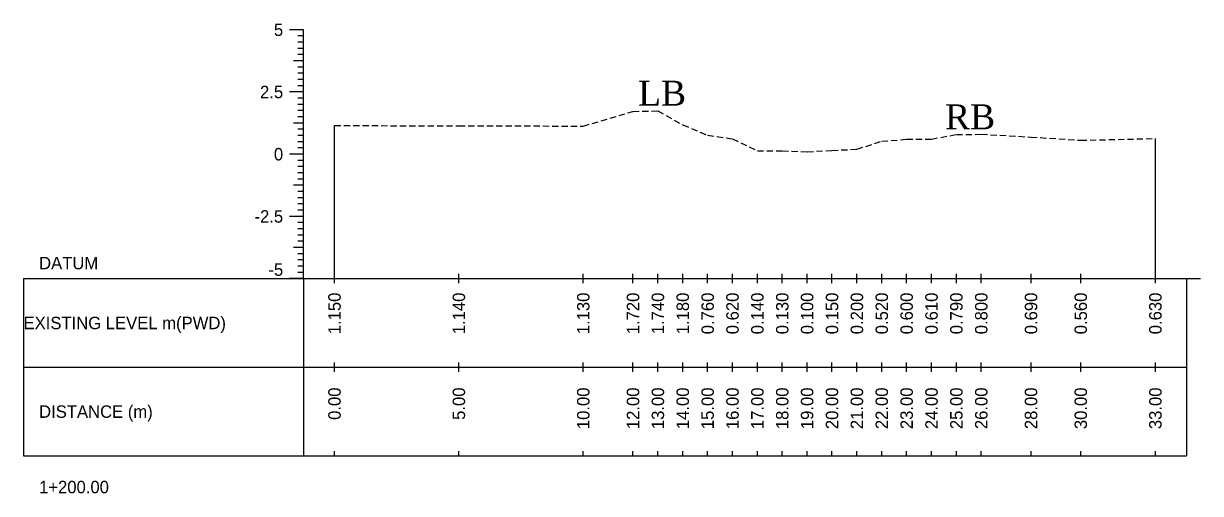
# Model space of a CAD drawing. Header units: inches. Extents: x 933 to 2044, y -1635 to -1096.
# Drawn here: x 1611 to 1658.32, y -1117.72 to -1098.84 of the extents above; entities that cross this region are included whole.
import ezdxf
from ezdxf.enums import TextEntityAlignment as Align

# ---------------------------------------------------------------- set-up
doc = ezdxf.new("R2010")
doc.units = ezdxf.units.IN
doc.header["$MEASUREMENT"] = 0
doc.linetypes.add('HIDDEN', pattern=[0.375, 0.25, -0.125])
doc.layers.add('CS_Drawing', color=7, linetype='Continuous')
doc.layers.add('GL', color=3, linetype='HIDDEN')
doc.styles.add('romans', font='romans.shx')

msp = doc.modelspace()

# ---------------------------------------------------------------- linework, layer by layer
at = {"layer": 'CS_Drawing'}
for p, q in [((1622.254, -1099.087), (1621.691, -1099.087)), ((1622.254, -1099.087), (1621.86, -1099.087)), ((1622.254, -1099.087), (1622.029, -1099.087)), ((1622.254, -1099.337), (1622.029, -1099.337)), ((1622.254, -1109.087), (1622.254, -1099.087)), ((1622.254, -1099.587), (1622.029, -1099.587)), ((1622.254, -1099.837), (1622.029, -1099.837)), ((1622.254, -1100.337), (1621.86, -1100.337)), ((1622.254, -1100.087), (1622.029, -1100.087)), ((1622.254, -1100.337), (1622.029, -1100.337)), ((1622.254, -1100.587), (1622.029, -1100.587)), ((1622.254, -1100.837), (1622.029, -1100.837)), ((1622.254, -1101.087), (1622.029, -1101.087)), ((1622.254, -1101.337), (1622.029, -1101.337)), ((1622.254, -1101.587), (1621.691, -1101.587)), ((1622.254, -1101.587), (1621.86, -1101.587)), ((1622.254, -1101.587), (1622.029, -1101.587)), ((1622.254, -1101.837), (1622.029, -1101.837)), ((1622.254, -1102.087), (1622.029, -1102.087)), ((1622.254, -1102.337), (1622.029, -1102.337)), ((1622.254, -1102.837), (1621.86, -1102.837)), ((1622.254, -1102.587), (1622.029, -1102.587)), ((1622.254, -1102.837), (1622.029, -1102.837)), ((1622.254, -1103.087), (1622.029, -1103.087)), ((1623.504, -1109.087), (1623.504, -1102.937)), ((1622.254, -1103.337), (1622.029, -1103.337)), ((1622.254, -1103.587), (1622.029, -1103.587)), ((1656.504, -1109.087), (1656.504, -1103.457)), ((1622.254, -1104.087), (1621.691, -1104.087)), ((1622.254, -1104.087), (1621.86, -1104.087)), ((1622.254, -1103.837), (1622.029, -1103.837)), ((1622.254, -1104.087), (1622.029, -1104.087)), ((1622.254, -1104.337), (1622.029, -1104.337)), ((1622.254, -1104.587), (1622.029, -1104.587)), ((1622.254, -1104.837), (1622.029, -1104.837)), ((1622.254, -1105.087), (1622.029, -1105.087)), ((1622.254, -1105.337), (1621.86, -1105.337)), ((1622.254, -1105.337), (1622.029, -1105.337)), ((1622.254, -1105.587), (1622.029, -1105.587)), ((1622.254, -1105.837), (1622.029, -1105.837)), ((1622.254, -1106.087), (1622.029, -1106.087)), ((1622.254, -1106.587), (1621.691, -1106.587)), ((1622.254, -1106.587), (1621.86, -1106.587)), ((1622.254, -1106.337), (1622.029, -1106.337)), ((1622.254, -1106.587), (1622.029, -1106.587)), ((1622.254, -1106.837), (1622.029, -1106.837)), ((1622.254, -1107.087), (1622.029, -1107.087)), ((1622.254, -1107.337), (1622.029, -1107.337)), ((1622.254, -1107.837), (1621.86, -1107.837)), ((1622.254, -1107.587), (1622.029, -1107.587)), ((1622.254, -1107.837), (1622.029, -1107.837)), ((1622.254, -1108.087), (1622.029, -1108.087)), ((1622.254, -1108.337), (1622.029, -1108.337)), ((1622.254, -1108.587), (1622.029, -1108.587)), ((1622.254, -1108.837), (1622.029, -1108.837)), ((1623.504, -1109.275), (1623.504, -1108.9)), ((1628.504, -1109.275), (1628.504, -1108.9)), ((1633.504, -1109.275), (1633.504, -1108.9)), ((1635.504, -1109.275), (1635.504, -1108.9)), ((1636.504, -1109.275), (1636.504, -1108.9)), ((1637.504, -1109.275), (1637.504, -1108.9)), ((1638.504, -1109.275), (1638.504, -1108.9)), ((1639.504, -1109.275), (1639.504, -1108.9)), ((1640.504, -1109.275), (1640.504, -1108.9)), ((1641.504, -1109.275), (1641.504, -1108.9)), ((1642.504, -1109.275), (1642.504, -1108.9)), ((1643.504, -1109.275), (1643.504, -1108.9)), ((1644.504, -1109.275), (1644.504, -1108.9)), ((1645.504, -1109.275), (1645.504, -1108.9)), ((1646.504, -1109.275), (1646.504, -1108.9)), ((1647.504, -1109.275), (1647.504, -1108.9)), ((1648.504, -1109.275), (1648.504, -1108.9)), ((1649.504, -1109.275), (1649.504, -1108.9)), ((1651.504, -1109.275), (1651.504, -1108.9)), ((1653.504, -1109.275), (1653.504, -1108.9)), ((1656.504, -1109.275), (1656.504, -1108.9)), ((1611.004, -1109.087), (1622.254, -1109.087)), ((1611.004, -1109.087), (1611.004, -1116.212)), ((1622.254, -1109.087), (1621.691, -1109.087)), ((1622.254, -1109.087), (1621.86, -1109.087)), ((1622.254, -1109.087), (1622.029, -1109.087)), ((1622.254, -1109.087), (1657.754, -1109.087)), ((1622.254, -1109.087), (1622.254, -1116.212)), ((1657.754, -1109.087), (1658.316, -1109.087)), ((1657.754, -1109.087), (1658.147, -1109.087)), ((1657.754, -1109.087), (1657.979, -1109.087)), ((1657.754, -1109.087), (1657.754, -1116.212)), ((1611.004, -1112.65), (1622.254, -1112.65)), ((1622.254, -1112.65), (1657.754, -1112.65)), ((1622.254, -1112.65), (1657.754, -1112.65)), ((1623.504, -1112.837), (1623.504, -1112.462)), ((1628.504, -1112.837), (1628.504, -1112.462)), ((1633.504, -1112.837), (1633.504, -1112.462)), ((1635.504, -1112.837), (1635.504, -1112.462)), ((1636.504, -1112.837), (1636.504, -1112.462)), ((1637.504, -1112.837), (1637.504, -1112.462)), ((1638.504, -1112.837), (1638.504, -1112.462)), ((1639.504, -1112.837), (1639.504, -1112.462)), ((1640.504, -1112.837), (1640.504, -1112.462)), ((1641.504, -1112.837), (1641.504, -1112.462)), ((1642.504, -1112.837), (1642.504, -1112.462)), ((1643.504, -1112.837), (1643.504, -1112.462)), ((1644.504, -1112.837), (1644.504, -1112.462)), ((1645.504, -1112.837), (1645.504, -1112.462)), ((1646.504, -1112.837), (1646.504, -1112.462)), ((1647.504, -1112.837), (1647.504, -1112.462)), ((1648.504, -1112.837), (1648.504, -1112.462)), ((1649.504, -1112.837), (1649.504, -1112.462)), ((1651.504, -1112.837), (1651.504, -1112.462)), ((1653.504, -1112.837), (1653.504, -1112.462)), ((1656.504, -1112.837), (1656.504, -1112.462)), ((1623.504, -1116.212), (1623.504, -1116.025)), ((1628.504, -1116.212), (1628.504, -1116.025)), ((1633.504, -1116.212), (1633.504, -1116.025)), ((1635.504, -1116.212), (1635.504, -1116.025)), ((1636.504, -1116.212), (1636.504, -1116.025)), ((1637.504, -1116.212), (1637.504, -1116.025)), ((1638.504, -1116.212), (1638.504, -1116.025)), ((1639.504, -1116.212), (1639.504, -1116.025)), ((1640.504, -1116.212), (1640.504, -1116.025)), ((1641.504, -1116.212), (1641.504, -1116.025)), ((1642.504, -1116.212), (1642.504, -1116.025)), ((1643.504, -1116.212), (1643.504, -1116.025)), ((1644.504, -1116.212), (1644.504, -1116.025)), ((1645.504, -1116.212), (1645.504, -1116.025)), ((1646.504, -1116.212), (1646.504, -1116.025)), ((1647.504, -1116.212), (1647.504, -1116.025)), ((1648.504, -1116.212), (1648.504, -1116.025)), ((1649.504, -1116.212), (1649.504, -1116.025)), ((1651.504, -1116.212), (1651.504, -1116.025)), ((1653.504, -1116.212), (1653.504, -1116.025)), ((1656.504, -1116.212), (1656.504, -1116.025)), ((1611.004, -1116.212), (1622.254, -1116.212)), ((1622.254, -1116.212), (1657.754, -1116.212))]:
    msp.add_line(p, q, dxfattribs=at)
at = {"layer": 'GL'}
msp.add_lwpolyline([(1623.504, -1102.937), (1628.504, -1102.947), (1633.504, -1102.957), (1635.504, -1102.367), (1636.504, -1102.347), (1637.504, -1102.907), (1638.504, -1103.327), (1639.504, -1103.467), (1640.504, -1103.947), (1641.504, -1103.957), (1642.504, -1103.987), (1643.504, -1103.937), (1644.504, -1103.887), (1645.504, -1103.567), (1646.504, -1103.487), (1647.504, -1103.477), (1648.504, -1103.297), (1649.504, -1103.287), (1651.504, -1103.397), (1653.504, -1103.527), (1656.504, -1103.457)], dxfattribs=at)

# ---------------------------------------------------------------- texts
at = {"char_height": 1, "width": 154.27519, "attachment_point": 1, "style": 'romans'}
for s, insert in [('{\\fTimes New Roman|b0|i0|c0|p18;LB}', (1635.708, -1101.135)), ('{\\fTimes New Roman|b0|i0|c0|p18;RB}', (1648.047, -1102.085))]:
    msp.add_mtext(s, dxfattribs=dict(at, insert=insert))
at = {"layer": 'CS_Drawing'}
for s, p in [('5', (1621.441, -1099.087)), ('2.5', (1621.441, -1101.587)), ('0', (1621.441, -1104.087)), ('-2.5', (1621.441, -1106.587))]:
    msp.add_text(s, height=0.5, dxfattribs=at).set_placement(p, align=Align.MIDDLE_RIGHT)
for s, p in [('DATUM', (1611.629, -1108.462)), ('EXISTING LEVEL m(PWD)', (1611.004, -1110.869)), ('DISTANCE (m)', (1611.629, -1114.431)), ('1+200.00', (1611.629, -1117.462))]:
    msp.add_text(s, height=0.5, dxfattribs=at).set_placement(p, align=Align.MIDDLE_LEFT)
msp.add_text('-5', height=0.5, dxfattribs=at).set_placement((1621.441, -1108.975), align=Align.RIGHT)
for s, p in [('1.150', (1623.504, -1109.65)), ('1.140', (1628.504, -1109.65)), ('1.130', (1633.504, -1109.65)), ('1.720', (1635.504, -1109.65)), ('1.740', (1636.504, -1109.65)), ('1.180', (1637.504, -1109.65)), ('0.760', (1638.504, -1109.65)), ('0.620', (1639.504, -1109.65)), ('0.140', (1640.504, -1109.65)), ('0.130', (1641.504, -1109.65)), ('0.100', (1642.504, -1109.65)), ('0.150', (1643.504, -1109.65)), ('0.200', (1644.504, -1109.65)), ('0.520', (1645.504, -1109.65)), ('0.600', (1646.504, -1109.65)), ('0.610', (1647.504, -1109.65)), ('0.790', (1648.504, -1109.65)), ('0.800', (1649.504, -1109.65)), ('0.690', (1651.504, -1109.65)), ('0.560', (1653.504, -1109.65)), ('0.630', (1656.504, -1109.65)), ('0.00', (1623.504, -1113.462)), ('5.00', (1628.504, -1113.462)), ('10.00', (1633.504, -1113.462)), ('12.00', (1635.504, -1113.462)), ('13.00', (1636.504, -1113.462)), ('14.00', (1637.504, -1113.462)), ('15.00', (1638.504, -1113.462)), ('16.00', (1639.504, -1113.462)), ('17.00', (1640.504, -1113.462)), ('18.00', (1641.504, -1113.462)), ('19.00', (1642.504, -1113.462)), ('20.00', (1643.504, -1113.462)), ('21.00', (1644.504, -1113.462)), ('22.00', (1645.504, -1113.462)), ('23.00', (1646.504, -1113.462)), ('24.00', (1647.504, -1113.462)), ('25.00', (1648.504, -1113.462)), ('26.00', (1649.504, -1113.462)), ('28.00', (1651.504, -1113.462)), ('30.00', (1653.504, -1113.462)), ('33.00', (1656.504, -1113.462))]:
    msp.add_text(s, height=0.5, rotation=90, dxfattribs=at).set_placement(p, align=Align.MIDDLE_RIGHT)

doc.saveas('drawing.dxf')
